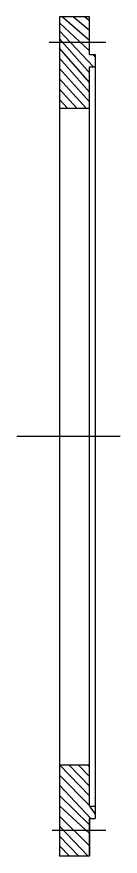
# Model space of a CAD drawing. Header units: inches. Extents: x -138276681 to 276513873, y -62941253 to 125880333.
# Drawn here: x 276513763 to 276513873, y 125879438 to 125880333 of the extents above; entities that cross this region are included whole.
import ezdxf

# ---------------------------------------------------------------- set-up
doc = ezdxf.new("R2010")
doc.units = ezdxf.units.IN
doc.header["$LTSCALE"] = 0.5
doc.header["$MEASUREMENT"] = 0
doc.layers.add('假法兰1', color=5, linetype='Continuous')
doc.layers.add('装配', color=1, linetype='Continuous')

# ---------------------------------------------------------------- blocks, each defined once
blk = doc.blocks.new('假法兰(1)')
at = {"layer": '假法兰1'}
h = blk.add_hatch(dxfattribs=at)
h.set_pattern_fill('ANSI31', color=256, scale=60, angle=90, style=0)
h.set_pattern_definition([(135, (0, 0), (-5.303300858899107, -5.303300858899106), [])])
h.paths.add_polyline_path([(138256786.3498849, 62939344.47844999), (138256818.3498849, 62939344.47844999), (138256818.3498849, 62939388.47844999), (138256824.3498849, 62939388.47844999), (138256824.3498849, 62939401.60303003), (138256818.3498849, 62939401.60303003), (138256818.3498849, 62939414.47844999), (138256786.3498849, 62939414.47844999)])
h.paths.add_polyline_path([(138256818.3498849, 62939414.47844999), (138256818.3498849, 62939441.97844999), (138256786.3498849, 62939441.97844999), (138256786.3498849, 62939414.47844999)])
h.paths.add_polyline_path([(138256818.3498849, 62938587.35386996), (138256824.3498849, 62938587.35386996), (138256824.3498849, 62938600.47844999), (138256818.3498849, 62938600.47844999), (138256818.3498849, 62938644.47844998), (138256786.3498852, 62938644.47844998), (138256786.3498853, 62938574.47845), (138256818.3498849, 62938574.47845)])
h.paths.add_polyline_path([(138256786.3498853, 62938574.47845), (138256786.3498853, 62938546.97844999), (138256818.3498849, 62938546.97844999), (138256818.3498849, 62938574.47845)])
for p, q in [((138256818.3498849, 62939441.97844999), (138256786.3498849, 62939441.97844999)), ((138256786.3498849, 62939441.97844999), (138256786.3498853, 62938546.97844999)), ((138256818.3498849, 62939401.60303003), (138256818.3498849, 62939441.97844999)), ((138256835.913734, 62939414.47844999), (138256775.4203523, 62939414.47844999)), ((138256818.3498849, 62939401.60303003), (138256824.3498849, 62939401.60303003)), ((138256824.3498849, 62939401.60303003), (138256824.3498849, 62938587.35386995)), ((138256818.3498849, 62938600.47844999), (138256818.3498849, 62939388.47844999)), ((138256818.3498849, 62939388.47844999), (138256824.3498849, 62939388.47844999)), ((138256786.3498849, 62939344.47844999), (138256818.3498849, 62939344.47844999)), ((138256851.1938478, 62938994.47844999), (138256740.9680012, 62938994.47844999)), ((138256786.3498852, 62938644.47844998), (138256818.3498849, 62938644.47844998)), ((138256818.3498849, 62938600.47844999), (138256824.3498849, 62938600.47844999)), ((138256818.3498849, 62938546.97844999), (138256818.3498849, 62938587.35386996)), ((138256818.3498849, 62938587.35386996), (138256818.3498849, 62938546.97844999)), ((138256818.3498849, 62938587.35386996), (138256824.3498849, 62938587.35386996)), ((138256835.913734, 62938574.47845), (138256778.6583526, 62938574.47845)), ((138256818.3498849, 62938546.97844999), (138256786.3498853, 62938546.97844999))]:
    blk.add_line(p, q, dxfattribs=at)

msp = doc.modelspace()

# ---------------------------------------------------------------- block references
at = {"layer": '装配'}
msp.add_blockref('假法兰(1)', (138257021.7752601, 62940891.40309459), dxfattribs=at)

doc.saveas('drawing.dxf')
